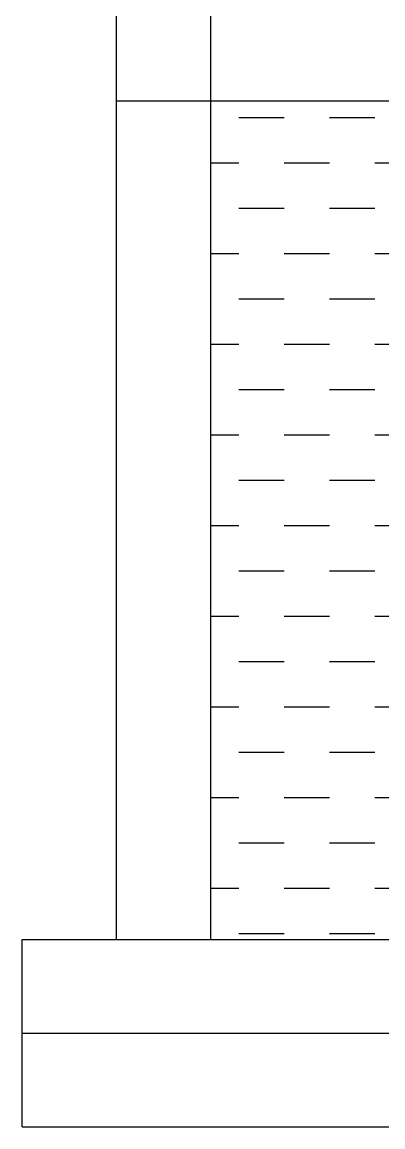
# Model space of a CAD drawing. Header units: metres. Extents: x 0 to 2856, y 0 to 1718.
# Drawn here: x 2740.051 to 2741.116, y 1582.44 to 1585.702 of the extents above; entities that cross this region are included whole.
import ezdxf

# ---------------------------------------------------------------- set-up
doc = ezdxf.new("R2010")
doc.units = ezdxf.units.M
doc.header["$MEASUREMENT"] = 0

# ---------------------------------------------------------------- blocks, each defined once
blk = doc.blocks.new('RECYLCLING OF BATH WATER')
h = blk.add_hatch()
h.set_pattern_fill('DASH', color=256, scale=36, style=0)
h.paths.add_polyline_path([(3996.32, 344.75), (3947.59, 344.75), (3947.59, 261.51), (4016.62, 261.51), (4016.62, 344.75), (4002.33, 344.75), (4002.33, 277.53), (3996.32, 277.53)])
for p, q in [((3938.21, 261.51), (3938.21, 424.36)), ((3947.59, 261.51), (3947.59, 424.36)), ((3938.21, 344.75), (4026, 344.75)), ((3928.84, 242.89), (3928.84, 261.51)), ((3928.84, 261.51), (4035.38, 261.51)), ((3928.84, 252.2), (4035.38, 252.2)), ((3928.84, 242.89), (4035.38, 242.89))]:
    blk.add_line(p, q)

msp = doc.modelspace()

# ---------------------------------------------------------------- block references
at = {"xscale": 0.0297413051810728, "yscale": 0.0297413051810728, "zscale": 0.0297413051810728}
msp.add_blockref('RECYLCLING OF BATH WATER', (2623.2019, 1575.216), dxfattribs=at)

doc.saveas('drawing.dxf')
